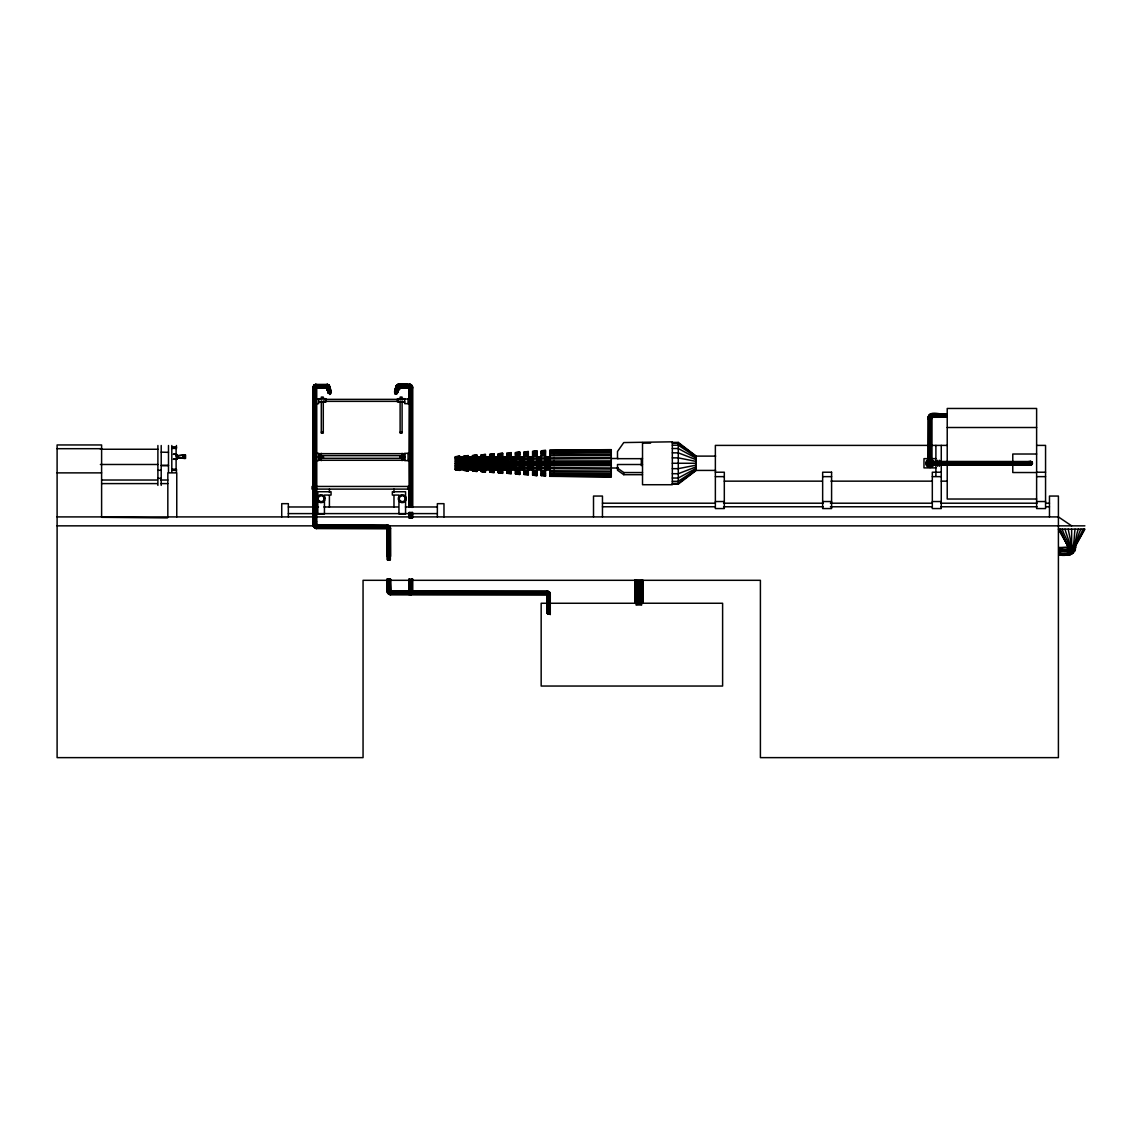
<?xml version="1.0" encoding="UTF-8"?>
<svg xmlns="http://www.w3.org/2000/svg" width="1142" height="1142" viewBox="0 0 1142 1142"><rect width="100%" height="100%" fill="white"/><g stroke="black" fill="none" stroke-linecap="round" stroke-linejoin="round"><path stroke-width="1.5" d="M313.607 387.595L314.393 385.254L329.381 385.996L327.754 387.909L313.051 387.937C312.48 385.839 318.432 387.695 315.734 387.937L315.734 524.963L316.634 525.848M330.495 390.478C333.907 394.076 325.37 394.061 328.396 390.907M396.217 385.782L396.659 387.495L396.374 385.611L397.53 384.54L399.886 385.682L397.93 390.778L399.7 386.21L412.476 386.596L409.264 387.738L409.136 398.644L409.064 387.709L412.39 387.481L411.177 384.711L408.636 385.254L409.978 384.369L412.148 385.782L410.834 387.766L397.987 387.88L399.3 386.681L396.745 385.454L395.061 389.465L395.831 390.364M394.804 392.777C397.844 382.941 398.744 400.699 394.647 390.907M331.009 392.605L330.98 390.721M331.066 390.907L330.609 392.134M394.732 390.721L394.675 392.448L394.932 390.578M395.004 392.948L394.818 391.349M389.279 559.851L389.279 528.532L388.152 526.59L315.492 525.62L315.306 387.937C318.518 380.843 314.906 391.963 317.076 385.254M388.694 525.648L316.42 525.077L316.391 387.937C317.119 385.825 312.066 385.311 313.293 387.937L313.408 525.82M316.591 387.595L316.634 528.532L390.607 528.532L390.607 556.382M394.889 392.206L395.218 390.478M387.024 591.185L547.461 591.228L548.545 592.313L547.204 594.811L390.607 594.697C383.569 593.669 388.523 583.248 387.095 578.994M387.923 559.851L387.481 527.761L316.634 527.647L314.036 525.648L313.95 387.937L314.65 384.883L316.834 384.883M326.926 384.426C332.351 385.582 323.2 390.121 329.296 387.01C328.939 384.055 323.714 384.183 329.339 385.611M396.531 385.297C400.899 381.871 417.401 384.697 409.578 387.88C413.361 387.866 411.805 383.584 408.879 384.883M313.779 385.582L313.565 386.681L314.535 384.711L316.434 384.997L317.062 386.653L315.734 387.937L328.496 387.438L329.481 390.55L327.383 389.907M329.481 390.55C332.55 383.683 318.832 385.04 315.734 387.937C319.132 387.181 313.936 382.442 313.45 386.353M395.246 393.105L395.075 391.578M412.476 386.596L412.662 387.937L398.387 387.937C401.028 388.523 397.487 381.685 395.889 386.596M549.017 614.025L549.017 595.353C545.334 595.596 548.76 592.298 547.104 591.727C549.987 589.629 550.515 596.952 546.818 594.254L390.607 594.24L387.652 591.97L387.552 578.994M395.103 392.134L395.603 390.45M313.122 522.708L313.579 524.435A1.784 1.784 0 0 1 313.122 522.708L313.579 521.908M931.587 462.01C930.587 463.124 932.029 467.749 928.146 463.267L928.203 417.301C929.802 409.264 942.264 415.988 947.218 413.775M931.487 464.166C929.873 466.721 928.018 462.353 930.13 461.539C933.414 461.968 926.747 460.754 928.332 463.738C929.031 466.321 933.485 463.652 929.774 464.994C927.333 464.266 929.317 459.998 931.272 462.01L931.215 417.158L947.218 416.773M1029.242 462.01C1033.067 462.481 1026.587 467.135 1031.768 464.166C1032.011 460.726 1027.686 460.426 1029.741 464.166C1026.986 466.578 1036.165 463.438 1030.669 461.482C1027.7 462.125 1031.925 460.754 1031.397 463.267C1031.726 464.78 1029.399 465.865 1028.942 464.166M1075.364 549.445L1075.636 545.719L1084.9 529.16L1058.862 529.16L1067.813 545.719L1069.726 555.083L1073.309 553.013L1075.364 549.445L1067.67 547.375L1071.653 554.284M546.818 594.268C547.889 596.795 551.943 593.597 549.402 592.013M1075.079 529.16C1073.294 539.952 1076.249 558.038 1058.777 552.4M328.539 393.248L329.353 392.306M327.326 384.369C332.936 385.625 323.586 389.294 328.653 387.68C333.907 384.726 315.706 383.726 316.391 387.88M330.224 390.15L330.566 389.279L329.281 389.051M330.481 394.176L329.567 394.447L330.238 394.061M547.418 594.782L549.445 595.21L550.159 593.012M929.046 461.311C927.09 457.628 935.598 462.367 929.474 460.569C925.234 463.124 932 455.758 931.201 461.111M395.389 392.12L396.017 390.478M313.322 387.481L313.322 386.41M395.546 393.248L395.418 391.792M315.734 384.369L314.25 384.997L314.079 386.653M314.849 528.061L316.634 524.963L313.536 526.747L313.236 525.862L316.634 524.963L315.706 528.418L313.051 524.963L387.024 525.02L389.565 526.005L390.607 528.532M387.952 525.077L387.024 528.532L316.634 528.289M395.703 392.134L396.474 390.578M1078.276 529.16C1074.194 539.766 1076.72 559.152 1058.777 553.356M395.089 389.679L395.974 386.41M395.346 389.137L397.288 384.883L411.463 384.997M395.632 389.051L397.93 384.483L399.7 386.21L397.973 387.88L411.32 387.809L411.334 507.148M398.23 390.692L397.33 389.279L399.486 384.883M397.744 389.465L399.729 385.254M398.087 389.679L399.586 385.768L412.034 385.996M398.43 390.55C403.183 387.909 395.018 384.283 396.731 387.309M395.874 393.348L396.274 392.12M397.173 393.248L396.916 390.721M313.265 386.81L313.565 385.782M329.181 385.297L314.964 384.597L313.75 386.396M314.25 386.61L315.278 384.483M395.917 386.81L396.431 385.582M396.06 387.052L396.845 386.153M399.058 387.823L399.415 387.01M931.601 464.166C929.888 467.421 929.145 459.798 931.458 462.01M1081.017 529.16C1074.793 539.395 1077.334 560.108 1058.777 554.184M316.391 524.064A1.784 1.784 0 0 1 315.734 524.72L316.634 523.164L315.734 521.623M397.93 399.857L397.93 400.856M1074.451 551.3L1075.236 549.402M396.217 393.419L398.016 391.977M396.659 392.448L397.33 390.907M316.705 387.481L316.134 386.039L314.093 385.454M412.39 387.481L411.705 387.01L411.762 507.391M1083.13 529.16L1075.093 545.719C1076.406 554.726 1065.315 556.468 1058.777 554.812M396.916 392.605L397.673 391.121M396.531 393.448L397.145 392.234M1084.443 529.16L1075.493 545.719L1075.493 547.375M397.102 392.777L397.916 391.349M396.802 393.419L397.516 392.206M177.61 456.914L176.282 459.312L175.111 459.312M397.216 392.948L398.073 391.578M327.783 389.907C327.283 391.62 331.765 389.665 329.51 389.251M327.697 391.977L331.037 391.121M397.031 393.348L397.816 392.12M397.102 384.897L396.931 387.081M399.415 387.309L411.477 386.61L412.105 387.595M397.23 393.105L398.101 391.792M396.374 385.611L397.93 384.483M177.61 457.185L176.282 459.084L173.456 459.084M177.61 457.414L176.282 459.312L177.61 457.999L177.61 455.43L176.282 454.116L173.456 454.116M1029.099 464.166C1032.397 467.82 1033.496 459.37 1029.399 462.01M412.662 592.07C404.211 590.7 415.203 590.971 411.762 592.041L411.762 578.708M412.419 591.956C408.379 591.485 409.164 590.885 412.59 592.113M175.111 454.345L177.61 455.658L176.282 454.116L176.282 459.084L177.61 457.771L176.282 459.312L177.61 456.6L176.282 456.6M177.61 457.742L176.282 459.312L177.61 457.428L184.89 458.256L182.906 457.685M547.389 592.213L548.66 591.57L550.273 593.469L550.273 614.624M314.107 527.49L316.634 524.963M388.08 593.712L390.607 591.185L390.55 578.994L390.607 594.754M931.201 419.457C933.913 417.03 926.319 416.859 929.046 418.158M328.382 391.178L328.496 391.992L330.495 391.349M313.722 385.611L328.425 384.883L330.481 389.907M316.862 387.167L328.668 387.052L329.881 390.364M398.33 384.54L396.431 389.051L397.93 389.907M399.5 387.167L411.748 387.709M398.115 399.215C395.575 402.398 402.469 402.412 404.082 401.499M672.324 484.137L678.277 484.137L696.163 470.418L715.649 470.418M696.163 470.176L678.277 483.423L672.324 483.423M696.163 469.462L678.277 481.339L672.324 481.339M931.201 418.814C933.171 416.188 925.405 417.472 929.046 419.656M387.509 592.969L390.607 591.185L389.679 594.639L388.851 594.225L390.607 591.185L387.152 592.113M412.419 592.07L409.136 591.527L412.419 592.041L412.419 578.708M696.163 468.334L678.277 478.027L672.324 478.027M410.863 507.148L410.863 387.937C406.866 388.094 413.789 387.695 411.248 384.897M931.201 462.01C924.178 461.268 933.771 465.907 937.682 463.267M547.104 591.727C551.886 591.285 546.547 595.696 547.66 595.21L547.66 613.868M324.87 401.313L325.613 400.357L324.87 399.4M411.334 594.697L409.978 594.411L411.334 594.582M696.163 466.85L678.277 473.702L672.324 473.702M931.201 418.086C932.943 416.559 925.948 417.544 929.046 418.957M177.61 455.615L184.89 454.944L184.89 458.484L177.61 457.828M177.61 455.844L184.89 455.001M182.906 455.972L184.89 455.23M316.134 384.426L314.378 387.937L314.464 525.534L316.634 527.204L387.695 527.39L388.351 559.851M316.52 384.597L314.849 387.937L314.906 525.42L316.634 526.747L387.923 526.99L388.822 528.532L388.822 559.851M314.193 386.153L313.993 526.491L316.634 528.004L387.295 528.075L387.552 559.851M397.188 384.711L398.786 384.426M399.158 384.597L397.987 385.582L397.33 389.279M696.163 465.122L678.277 468.663L672.324 468.663M472.531 470.989L472.531 465.208L468.249 465.208L468.249 470.989L463.952 470.404L463.952 466.764L459.669 466.764L459.669 470.404L455.373 469.805L455.373 456.729L459.669 456.143L459.669 459.769L463.952 459.769L463.952 456.143M455.373 456.886L459.669 456.3M463.952 456.3L468.249 455.544L468.249 461.325L472.531 461.325L472.531 455.544L476.828 454.959L476.828 461.325L481.125 461.325L481.125 454.959L485.407 454.373L485.407 463.01L489.704 463.01L489.704 454.373L494.001 453.774L494.001 463.01L498.283 463.01L498.283 453.774L502.58 453.188L502.58 463.01L506.862 463.01L506.862 453.188M472.531 455.701L476.828 455.116M481.125 455.116L485.407 454.53M489.704 454.53L494.001 453.931M498.283 453.931L502.58 453.345M506.862 453.345L511.159 452.589L511.159 463.01L515.456 463.01L515.456 452.589L519.738 452.004L519.738 463.01L524.035 463.01L524.035 452.004M515.456 452.746L519.738 452.161M524.035 452.161L528.332 451.418L528.332 463.01L532.615 463.01L532.615 451.418L536.911 450.819L536.911 463.01L541.194 463.01L541.194 450.819L545.491 450.233L545.491 463.01L549.787 463.01L549.787 450.233L611.284 449.648L611.284 476.899L549.787 476.314L549.787 463.524L545.491 463.524L545.491 476.314L541.194 475.557M532.615 451.575L536.911 450.976M549.787 450.391L611.284 449.791M319.632 399.072C328.197 396.103 327.383 404.953 319.317 401.499M398.444 399.072L403.768 399.072M319.974 455.986C317.248 456.6 321.045 459.512 320.931 456.714C318.175 454.388 326.384 456.415 322.629 457.971M400.771 455.986L399.771 456.986L400.771 457.971M1058.777 555.212L1069.726 555.083M455.373 457.028L459.669 456.472M455.373 457.485L459.669 456.928M463.952 456.472L468.249 455.915M468.249 456.372L459.669 456.886L463.952 456.729M472.531 455.915L476.828 455.373M472.531 456.372L476.828 455.829M481.125 455.373L485.407 454.816M481.125 455.829L485.407 455.273M489.704 454.816L494.001 454.273M489.704 455.273L494.001 454.73M498.283 454.273L502.58 453.717M498.283 454.73L502.58 454.173M506.862 453.717L511.159 453.174M506.862 454.173L511.159 453.631M515.456 453.174L519.738 452.617M515.456 453.631L519.738 453.074M524.035 452.617L528.332 452.061M524.035 453.074L528.332 452.517M532.615 452.061L536.911 451.518M532.615 452.517L536.911 451.975M541.194 451.518L545.491 450.962M541.194 451.975L545.491 451.418M549.787 450.962L611.284 450.419M549.787 451.418L611.284 450.876M455.373 457.742L459.669 457.271M463.952 457.271L476.828 456.315M455.373 458.47L459.669 457.985M463.952 457.985L481.125 456.886L476.828 456.729M481.125 456.315L485.407 455.844M489.704 455.844L494.001 455.373M481.125 457.043L485.407 456.572M498.283 455.373L502.58 454.901M489.704 456.572L494.001 456.101M506.862 454.901L511.159 454.43M498.283 456.101L502.58 455.629M515.456 454.43L519.738 453.959M506.862 455.629L511.159 455.158M524.035 453.959L528.332 453.488M515.456 455.158L519.738 454.687M532.615 453.488L536.911 453.003M524.035 454.687L528.332 454.202M541.194 453.003L545.491 452.532M532.615 454.202L536.911 453.731M549.787 452.532L611.284 452.061M541.194 453.731L545.491 453.26M549.787 453.26L611.284 452.789M182.906 456.343L184.89 456.172M455.373 458.827L468.249 458.099M472.531 458.099L485.407 457.385M455.373 459.769L459.669 459.412M463.952 459.412L468.249 459.055M489.704 457.385L502.58 456.657M472.531 459.055L494.001 457.956M506.862 456.657L511.159 456.286M515.456 456.286L519.738 455.929M498.283 457.956L511.159 457.243M524.035 455.929L528.332 455.558M532.615 455.558L536.911 455.201M515.456 457.243L528.332 456.514M541.194 455.201L545.491 454.844M549.787 454.844L611.284 454.473M532.615 456.514L536.911 456.143M541.194 456.143L545.491 455.786M549.787 455.786L611.284 455.415M396.945 392.006L397.644 391.677L396.774 390.878M328.453 386.182L329.653 387.052M455.373 460.226L459.669 459.998L459.669 461.325L463.952 461.325L463.952 459.998L476.828 459.541M481.125 459.541L485.407 459.312M489.704 459.312L494.001 459.084M455.373 461.325L459.669 461.097M498.283 459.084L502.58 458.856M463.952 461.097L468.249 460.868M506.862 458.856L511.159 458.627M472.531 460.868L476.828 460.64M515.456 458.627L528.332 458.17M481.125 460.64L485.407 460.412M489.704 460.412L502.58 459.955M532.615 458.17L536.911 457.942M541.194 457.942L611.284 457.485M506.862 459.955L511.159 459.726M515.456 459.726L519.738 459.498M524.035 459.498L528.332 459.27M532.615 459.27L536.911 459.041M541.194 459.041L611.284 458.584M455.373 461.825L468.249 461.668L468.249 463.01L472.531 463.01L472.531 461.668L476.828 461.596L476.828 463.01L481.125 463.01L481.125 461.596L485.407 461.511M489.704 461.511L494.001 461.439M498.283 461.439L502.58 461.368M506.862 461.368L528.332 461.125M532.615 461.125L536.911 461.054M541.194 461.054L545.491 460.968M549.787 460.968L611.284 460.897M455.373 463.01L459.669 462.938M463.952 462.938L468.249 462.853M472.531 462.853L476.828 462.781M481.125 462.781L485.407 462.696M489.704 462.696L494.001 462.624M498.283 462.624L502.58 462.539M506.862 462.539L511.159 462.467M515.456 462.467L519.738 462.382M524.035 462.382L528.332 462.31M532.615 462.31L536.911 462.239M541.194 462.239L545.491 462.153M549.787 462.153L611.284 462.082M315.335 384.426L327.725 384.426M397.987 384.426L410.378 384.426M397.045 385.254L411.32 385.254L412.448 386.81M315.335 387.88L328.097 387.695L329.039 390.692M321.302 397.045L323.286 397.045M400.114 397.045L402.098 397.045M320.645 398.372L323.957 398.372M399.443 398.372L402.755 398.372M315.335 399.029L318.647 399.029M404.739 399.029L409.707 399.029M325.684 399.357L397.716 399.357M325.684 401.356L397.716 401.356M318.647 402.013L325.941 402.013L325.941 398.701L318.647 398.701L318.647 403.668L315.335 403.668M404.739 402.013L397.459 402.013L397.459 398.701L404.739 398.701L404.739 403.668L409.707 403.668M947.218 413.961L930.858 414.075L928.503 416.43L928.389 462.382L937.682 462.382M947.218 414.246L931.729 414.246L928.774 416.502L928.674 462.01L937.682 462.01M947.218 414.617L931.729 414.617L929.131 416.602L929.046 461.725L937.682 461.725M947.218 415.046L931.729 415.046L929.545 416.716L929.474 461.539M947.218 415.502L931.729 415.502L930.002 416.83L929.931 461.482M947.218 415.973L931.729 415.973L930.444 416.958L930.402 461.539M947.218 416.402L930.858 417.058L930.83 461.725M947.218 417.058L931.515 417.173L931.487 462.382M928.146 417.301L947.218 417.23M947.218 427.508L1036.622 427.508M321.302 432.147L323.286 432.147M400.114 432.147L402.098 432.147M672.324 442.411L678.277 442.411L696.163 456.115L715.649 456.115M643.417 443.139L650.569 443.139M672.324 443.125L678.277 443.125L696.163 456.357M672.324 445.209L678.277 445.209L696.163 457.071M947.218 445.394L715.363 445.394L715.363 508.561L724.313 508.561L724.313 472.217L715.363 472.217M1036.622 445.394L1045.558 445.394L1045.558 508.561L1036.622 508.561L1036.622 408.465L947.218 408.465L947.218 461.725M171.8 447.164L176.439 447.164M171.8 447.393L176.439 447.393M171.8 448.164L176.439 448.164M171.8 448.392L176.439 448.392L176.439 445.508M672.324 448.52L678.277 448.52L696.163 458.213M57.1 448.692L101.609 448.692M100.382 449.249L157.896 449.249M161.208 452.132L168.488 452.36M672.324 452.846L678.277 452.846L696.163 459.698M315.335 453.331L318.647 453.331L318.647 460.626L315.335 460.626M409.707 453.331L404.739 453.331L404.739 460.626L409.707 460.626M318.647 453.674L404.739 453.674M1036.622 454.016L1012.783 454.016L1012.783 472.531L1036.622 472.531M173.456 454.345L174.283 454.345M318.647 454.659L321.302 454.659M402.098 454.659L404.739 454.659M320.417 455.658L402.983 455.658M182.906 456.6L184.89 456.6M489.704 456.729L485.407 456.729L489.704 457.028M494.001 456.729L498.283 456.729M502.58 456.729L506.862 456.729M515.456 456.729L511.159 456.729L515.456 457.028M528.332 456.729L532.615 456.729M536.911 456.729L541.194 456.729M545.491 456.729L549.787 456.729M468.249 457.028L472.531 456.886M502.58 457.028L506.862 457.028M519.738 457.028L524.035 457.028M528.332 457.028L532.615 457.028M536.911 457.028L541.194 457.028M545.491 457.028L549.787 457.028M459.669 457.485L463.952 457.485M476.828 457.485L481.125 457.485M485.407 457.485L489.704 457.485M494.001 457.485L498.283 457.485M511.159 457.485L515.456 457.485M519.738 457.485L524.035 457.485M528.332 457.485L532.615 457.485M536.911 457.485L541.194 457.485M545.491 457.485L549.787 457.485M459.669 457.742L463.952 457.742M468.249 457.742L472.531 457.742M485.407 457.742L489.704 457.742M494.001 457.742L498.283 457.742M502.58 457.742L506.862 457.742M511.159 457.742L515.456 457.742M519.738 457.742L524.035 457.742M528.332 457.742L532.615 457.742M536.911 457.742L541.194 457.742M672.324 457.871L678.277 457.871L696.163 461.425M320.417 458.299L402.983 458.299M468.249 458.47L472.531 458.47M476.828 458.47L481.125 458.47M494.001 458.47L498.283 458.47M502.58 458.47L506.862 458.47M511.159 458.47L515.456 458.47M528.332 458.47L532.615 458.47M536.911 458.47L541.194 458.47M545.491 458.47L549.787 458.47M611.227 458.499L618.307 458.499M642.518 458.67L617.494 458.67L617.494 451.518L623.746 442.568L672.324 441.811L672.324 484.722L642.518 484.722L642.518 442.539M935.898 458.641L923.978 458.641L923.978 467.892L935.898 467.892M459.669 458.827L463.952 458.827M468.249 458.827L472.531 458.827M485.407 458.827L489.704 458.827M494.001 458.827L498.283 458.827M502.58 458.827L506.862 458.827M511.159 458.827L515.456 458.827M519.738 458.827L524.035 458.827M528.332 458.827L532.615 458.827M536.911 458.827L541.194 458.827M173.456 459.312L174.283 459.312M318.647 459.298L321.302 459.298M402.098 459.298L404.739 459.298M476.828 459.769L481.125 459.769M485.407 459.769L489.704 459.769M494.001 459.769L498.283 459.769M502.58 459.769L506.862 459.769M511.159 459.769L515.456 459.769M519.738 459.769L524.035 459.769M528.332 459.769L532.615 459.769M536.911 459.769L541.194 459.769M545.491 459.769L549.787 459.769M318.647 460.283L404.739 460.283M459.669 460.226L463.952 460.226M468.249 460.226L472.531 460.226M476.828 460.226L481.125 460.226M485.407 460.226L489.704 460.226M502.58 460.226L506.862 460.226M511.159 460.226L515.456 460.226M519.738 460.226L524.035 460.226M528.332 460.226L532.615 460.226M536.911 460.226L541.194 460.226M545.491 460.226L549.787 460.226M485.407 461.325L489.704 461.325M494.001 461.325L498.283 461.325M502.58 461.325L506.862 461.325M528.332 461.325L532.615 461.325M536.911 461.325L541.194 461.325M545.491 461.325L549.787 461.325M928.146 461.482L937.682 461.482M939.466 461.482L1031.126 461.539M468.249 461.825L472.531 461.825M476.828 461.825L481.125 461.825M485.407 461.825L489.704 461.825M494.001 461.825L498.283 461.825M502.58 461.825L506.862 461.825M511.159 461.825L515.456 461.825M519.738 461.825L524.035 461.825M528.332 461.825L532.615 461.825M536.911 461.825L541.194 461.825M545.491 461.825L549.787 461.825M939.466 461.725L1031.554 461.725M939.466 462.01L1031.925 462.01M939.466 462.382L1032.211 462.382M928.203 462.81L937.682 462.81M939.466 462.81L1032.397 462.81M455.373 463.295L611.284 463.238M672.324 463.267L696.163 463.267M939.466 463.267L1032.454 463.267M455.373 463.524L468.249 463.681M928.203 463.738L937.682 463.738M939.466 463.738L1032.397 463.738M928.389 464.166L937.682 464.166M939.466 464.166L1032.211 464.166M100.382 464.48L157.896 464.48M469.548 464.48L457.143 464.48L472.531 464.708M485.493 464.48L473.088 464.48L524.035 464.708M489.033 464.48L494.358 464.48M497.898 464.48L503.208 464.48M506.748 464.48L520.923 464.48M549.787 464.38L611.284 464.466M528.332 464.708L532.615 464.708M536.911 464.708L541.194 464.708M545.491 464.708L549.787 464.708M642.518 464.508L617.494 464.508L617.494 470.218L623.746 474.687L642.518 474.687M928.674 464.537L937.682 464.537M939.466 464.537L1031.925 464.537M929.046 464.823L937.682 464.823M939.466 464.823L1031.554 464.823M485.407 465.208L489.704 465.208M519.738 465.208L524.035 465.208M528.332 465.208L532.615 465.208M536.911 465.208L541.194 465.208M545.491 465.208L549.787 465.208M929.474 464.994L937.682 464.994M939.466 464.994L1031.126 464.994M161.208 465.379L168.488 465.379M161.208 465.608L168.488 465.608M455.373 465.636L464.237 465.679M467.777 465.679L473.088 465.636M476.628 465.636L481.953 465.679M485.493 465.636L490.803 465.679M494.358 465.679L497.898 465.636M501.438 465.679L506.748 465.636M510.303 465.679L515.613 465.636M519.153 465.679L524.478 465.636M528.018 465.679L533.328 465.636M536.868 465.679L542.193 465.636M545.733 465.636L549.273 465.679M549.787 465.565L611.284 465.65M459.669 466.307L463.952 466.307M468.249 466.307L472.531 466.307M476.828 466.307L481.125 466.307M485.407 466.307L489.704 466.307M494.001 466.307L498.283 466.307M502.58 466.307L506.862 466.307M511.159 466.307L515.456 466.307M519.738 466.307L524.035 466.307M528.332 466.307L532.615 466.307M536.911 466.307L541.194 466.307M545.491 466.307L549.787 466.307M476.828 466.764L481.125 466.764M485.407 466.764L489.704 466.764M494.001 466.764L498.283 466.764M502.58 466.764L506.862 466.764M519.738 466.764L524.035 466.764M528.332 466.764L532.615 466.764M536.911 466.764L541.194 466.764M545.491 466.764L549.787 466.764M459.669 467.706L463.952 467.706M468.249 467.706L472.531 467.706M476.828 467.706L481.125 467.706M485.407 467.706L489.704 467.706M494.001 467.706L498.283 467.706M511.159 467.706L515.456 467.706M519.738 467.706L524.035 467.706M528.332 467.706L532.615 467.706M536.911 467.706L541.194 467.706M541.194 467.492L618.307 468.034M468.249 468.077L472.531 468.077M476.828 468.077L481.125 468.077M485.407 468.077L489.704 468.077M494.001 468.077L498.283 468.077M502.58 468.077L506.862 468.077M511.159 468.077L515.456 468.077M519.738 468.077L524.035 468.077M528.332 468.077L532.615 468.077M536.911 468.077L541.194 468.077M545.491 468.077L549.787 468.077M459.669 468.805L463.952 468.805M468.249 468.805L472.531 468.805M485.407 468.805L489.704 468.805M494.001 468.805L498.283 468.805M502.58 468.805L506.862 468.805M511.159 468.805L515.456 468.805M519.738 468.805L524.035 468.805M528.332 468.805L532.615 468.805M536.911 468.805L541.194 468.805M459.669 469.062L463.952 469.062M468.249 469.062L472.531 469.062M476.828 469.062L481.125 469.062M494.001 469.062L498.283 469.062M502.58 469.062L506.862 469.062M511.159 469.062L515.456 469.062M519.738 469.062L524.035 469.062M528.332 469.062L532.615 469.062M536.911 469.062L541.194 469.062M545.491 469.062L549.787 469.062M541.194 468.591L611.284 469.048M171.8 469.348L176.439 469.348L176.439 472.231M171.8 469.576L176.439 469.576M463.952 469.519L455.373 469.062M468.249 469.647L472.531 469.647M476.828 469.647L485.407 469.962M485.407 469.519L489.704 469.519M494.001 469.647L511.159 470.247M502.58 469.647L506.862 469.519M511.159 469.647L515.456 469.519M519.738 469.519L528.332 470.033M528.332 469.647L532.615 469.519M536.911 469.519L541.194 469.519M545.491 469.647L549.787 469.519M459.669 469.805L463.952 469.805M476.828 469.805L481.125 469.805M485.407 469.805L489.704 469.805M494.001 469.805L498.283 469.805M511.159 469.805L515.456 469.805M519.738 469.805L524.035 469.805M528.332 469.805L532.615 469.805M536.911 469.805L541.194 469.805M545.491 469.805L549.787 469.805M174.612 470.019L176.111 470.019M157.896 470.29L161.208 470.29M171.8 470.347L176.439 470.347M549.787 470.761L611.284 471.118M549.787 471.703L611.284 472.06M941.265 472.217L932.315 472.217L932.315 508.561L941.265 508.561L941.265 464.808M1036.622 472.217L1045.558 472.217M617.494 468.077L623.746 472.545L642.518 472.545M57.1 472.874L101.609 472.874M549.787 473.273L611.284 473.744M549.787 474.001L611.284 474.472M549.787 475.115L611.284 475.672M549.787 475.572L611.284 476.128M549.787 476.157L611.284 476.742M715.363 476.642L724.313 476.642M822.654 476.642L831.59 476.642M932.315 476.642L941.265 476.642M1036.622 476.642L1045.558 476.642M157.896 478.355L161.208 478.355M101.609 480.025L157.368 480.025M160.851 480.025L167.831 480.025M724.256 481.153L822.069 481.153M830.962 481.153L932.343 481.153M941.265 481.153L947.218 481.153M101.609 483.594L157.368 483.594M160.851 483.594L167.831 483.594M313.322 486.449L312.051 486.449L312.037 489.104L313.322 489.104M315.335 486.449L411.334 486.449M315.335 489.104L411.334 489.104M1036.622 499.025L947.218 499.025L947.218 464.808M715.363 501.538L724.313 501.538M822.654 501.538L831.59 501.538M932.315 501.538L941.265 501.538M1036.622 501.538L1045.558 501.538M602.462 503.208L714.649 503.208M723.557 503.208L823.296 503.208M830.42 503.208L931.929 503.208M940.837 503.208L1037.007 503.208M1045.915 503.208L1049.469 503.208M602.462 506.777L714.649 506.777M723.557 506.777L823.296 506.777M830.42 506.777L931.929 506.777M940.837 506.777L1037.007 506.777M1045.915 506.777L1049.469 506.777M288.355 506.977L318.504 506.977M323.828 506.977L398.33 506.977M405.424 506.977L437.357 506.977M288.355 513.6L437.357 513.6M57.1 516.912L1058.406 516.912L1071.653 525.848M315.734 521.38L316.634 521.38M57.1 525.848L1084.9 525.848M1058.406 529.16L1067.684 545.719L1075.636 545.719M1058.777 547.503L1075.636 547.375M1058.777 547.903L1068.198 547.375L1060.19 529.16M1058.777 548.545C1077.648 553.97 1064.373 537.754 1062.288 529.16M1058.777 549.373C1076.949 554.726 1067.256 538.653 1065.029 529.16M1058.777 550.33C1076.335 555.711 1069.911 539.395 1068.227 529.16M1058.777 551.358C1062.631 550.915 1071.082 553.585 1071.653 547.375L1071.653 529.16M546.761 591.428L390.378 591.242M642.689 580.179L642.689 603.233L722.615 603.262L722.615 686.042L541.165 686.042L541.165 603.262L634.866 603.262L634.866 580.193M101.638 517.312L167.56 517.897M532.615 464.223L536.911 464.309M541.194 464.309L545.491 464.38M506.862 463.995L511.159 464.08M515.456 464.08L519.738 464.152M524.035 464.152L528.332 464.223M481.125 463.766L485.407 463.838M489.704 463.838L494.001 463.923M498.283 463.923L502.58 463.995M472.531 463.681L476.828 463.766M532.615 465.408L536.911 465.493M541.194 465.493L545.491 465.565M519.738 465.336L489.704 465.022M524.035 465.336L528.332 465.408M485.407 465.022L481.125 464.951L481.125 463.524L476.828 463.524L476.828 464.951L472.531 464.865L472.531 463.524L463.952 464.794L463.952 463.524M455.373 464.708L459.669 464.794L459.669 463.524M532.615 467.264L536.911 467.492M524.035 467.035L528.332 467.264M519.738 467.035L506.862 466.578M498.283 466.35L502.58 466.578M489.704 466.122L494.001 466.35M532.615 468.363L536.911 468.591M481.125 465.893L485.407 466.122M524.035 468.134L528.332 468.363M472.531 465.665L476.828 465.893M515.456 467.906L519.738 468.134M463.952 465.436L468.249 465.665M511.159 467.906L498.283 467.449M455.373 465.208L459.669 465.436M489.704 467.221L494.001 467.449M481.125 466.992L485.407 467.221M476.828 466.992L463.952 466.536L463.952 465.208L459.669 465.208L459.669 466.536L455.373 466.307M547.675 591.77L390.607 591.699L390.079 578.994M548.545 614.082L548.545 595.41L547.218 594.554L389.736 594.411M411.52 386.153L412.419 387.937L412.419 507.391M541.194 470.39L545.491 470.761M532.615 470.033L536.911 470.39M541.194 471.332L545.491 471.703M515.456 469.305L519.738 469.662M506.862 468.934L511.159 469.305M532.615 470.975L536.911 471.332M524.035 470.618L528.332 470.975M498.283 468.577L502.58 468.934M489.704 468.22L494.001 468.577M515.456 470.247L519.738 470.618M481.125 467.849L485.407 468.22M472.531 467.492L476.828 467.849M494.001 469.519L472.531 468.434M463.952 467.121L468.249 467.492M455.373 466.764L459.669 467.121M468.249 468.434L455.373 467.706M182.906 456.857L184.89 457.028M541.194 472.802L545.491 473.273M532.615 472.331L536.911 472.802M541.194 473.53L545.491 474.001M524.035 471.86L528.332 472.331M532.615 473.059L536.911 473.53M515.456 471.389L519.738 471.86M524.035 472.588L528.332 473.059M506.862 470.918L511.159 471.389M498.283 470.447L502.58 470.918M515.456 472.117L519.738 472.588M489.704 469.962L494.001 470.447M506.862 471.632L511.159 472.117M498.283 471.161L502.58 471.632M489.704 470.69L494.001 471.161M472.531 469.019L476.828 469.49M481.125 470.218L485.407 470.69M463.952 468.548L468.249 469.019M476.828 470.218L463.952 469.276M455.373 468.077L459.669 468.548M455.373 468.805L459.669 469.276M389.707 578.994L389.707 591.185L390.607 592.07L549.017 592.37L550.101 593.083L550.101 613.311M541.194 474.572L545.491 475.115M532.615 474.016L536.911 474.572M541.194 475.029L545.491 475.572M532.615 474.472L536.911 475.029M524.035 473.473L528.332 474.016M515.456 472.916L519.738 473.473M524.035 473.916L528.332 474.472M506.862 472.36L511.159 472.916M515.456 473.373L519.738 473.916M506.862 472.817L511.159 473.373M498.283 471.817L502.58 472.36M498.283 472.274L502.58 472.817M489.704 471.261L494.001 471.817M481.125 470.718L485.407 471.261M489.704 471.717L494.001 472.274M472.531 470.161L476.828 470.718M481.125 471.175L485.407 471.717M472.531 470.618L476.828 471.175M463.952 469.605L468.249 470.161M463.952 470.061L468.249 470.618M455.373 469.519L459.669 470.061M387.024 525.848L388.922 526.633L389.707 528.532L389.707 559.851M387.024 528.289L387.266 559.851M532.615 474.972L536.911 475.557M515.456 473.787L519.738 474.373L519.738 463.524L524.035 463.524L524.035 474.53L528.332 475.129L528.332 463.524L532.615 463.524L532.615 475.129L536.911 475.714L536.911 463.524L541.194 463.524L541.194 475.714M519.738 474.53L515.456 473.944L515.456 463.524L511.159 463.524L511.159 473.944L506.862 473.202M489.704 472.017L494.001 472.759L494.001 463.524L498.283 463.524L498.283 472.759L502.58 473.202M498.283 472.759L502.58 473.359L502.58 463.524L506.862 463.524L506.862 473.359M481.125 471.418L485.407 472.017M472.531 470.832L476.828 471.575L476.828 465.208L481.125 465.208L481.125 471.575L485.407 472.174L485.407 463.524L489.704 463.524L489.704 472.174M463.952 470.247L468.249 470.832M455.373 469.647L459.669 470.247M326.555 387.695L328.154 390.807M182.906 457.1L184.89 457.428M396.445 390.778L395.161 390.878L395.66 391.677M547.346 591.285L548.431 591.642M547.218 591.456L549.802 592.584L550.273 594.268M409.978 384.369L411.177 384.711M409.578 384.426L410.82 385.454M409.207 384.597L410.378 385.582M326.555 384.597L327.74 385.582M326.227 384.883L328.611 384.897L329.253 386.182M928.275 416.373L931.729 417.301L930.801 413.847M182.906 457.571L184.89 458.199M184.89 458.427L182.906 457.785L182.906 455.615M548.545 592.313L549.859 592.969M315.763 528.175L313.75 526.619M395.717 394.133L394.904 394.047L396.017 394.133M928.632 415.502L931.729 417.301L929.931 414.203M1074.565 551.358L1067.67 547.375L1073.309 553.013M548.66 591.57L549.645 592.255M548.36 591.57L549.017 592.37M547.389 594.882L548.089 614.025M388.937 594.068L387.266 591.185L387.266 578.994M410.435 384.483L411.234 385.411M327.797 384.483L328.882 386.153M329.381 385.996L317.233 385.682L316.148 387.352L316.12 525.092L388.551 525.891L390.079 528.532L390.079 559.851M929.188 414.76L931.729 417.301M547.289 594.953L547.004 613.311M177.61 456.829L176.282 454.116L177.61 455.815M550.159 593.811L546.761 592.512L390.607 592.512L389.279 591.185L389.279 578.994M176.282 454.116L177.61 456.001M327.611 391.792L328.482 393.105M411.591 385.054L412.562 387.352M327.897 392.12L328.682 393.348M327.654 391.578L328.496 392.948M176.282 454.345L177.61 456.529M328.197 392.206L328.91 393.419M327.797 391.349L328.611 392.777M328.568 392.234L329.181 393.448M328.996 392.206L329.496 393.419M329.496 385.782L329.795 386.81M329.453 392.12L329.838 393.348M329.738 386.41L330.623 389.679M327.754 387.909L328.582 390.778M326.955 387.909L327.783 390.778M326.555 387.052L327.483 390.692M326.412 387.281L327.283 390.55M550.101 594.639L546.761 592.969L390.607 592.969L388.822 591.185L388.822 578.994M549.445 592.527L546.761 591.242L546.761 612.526M329.895 391.977L330.166 393.248M390.25 527.675L390.364 559.851M330.295 391.792L330.466 393.105M412.076 387.024L412.134 507.391M330.638 391.578L330.723 392.948M330.795 390.578L330.823 392.206M394.675 391.121L394.704 392.605M330.894 391.349L330.909 392.777M1067.684 545.719L1067.67 555.355M1049.469 516.912L1049.469 496.056L1058.406 496.056L1058.406 757.631L760.401 757.631L760.401 580.307L363.056 580.307L363.056 757.631L57.1 757.631L57.1 444.952L101.609 444.952L101.609 516.912M1028.871 461.482L1028.871 465.051M941.265 445.394L941.265 461.725M939.466 460.283L939.466 466.25M937.682 460.283L937.682 466.25M935.898 445.394L935.898 461.725M935.898 464.808L935.898 475.914M931.729 413.718L931.729 465.051M696.163 456.115L696.163 470.418M678.277 442.411L678.277 484.137M642.818 580.193L642.818 603.262M642.289 580.179L642.289 603.233M641.661 580.179L641.661 605.003M641.333 458.499L641.333 465.65M640.833 580.179L640.848 605.003M639.877 580.179L639.877 605.003M638.849 580.179L638.849 605.003M637.821 580.179L637.821 605.003M636.865 580.179L636.865 605.003M636.037 580.179L636.037 605.003M635.409 580.179L635.409 603.233M635.009 580.179L634.995 603.233M623.746 472.545L623.746 474.687M602.462 516.912L602.462 496.056L593.512 496.056L593.512 516.912M554.07 452.061L554.07 452.789M554.07 454.473L554.07 455.415M554.07 457.485L554.07 458.584M554.07 460.897L554.07 462.082M554.07 464.466L554.07 465.65M554.07 467.949L554.07 469.048M554.07 471.118L554.07 472.06M554.07 473.744L554.07 474.472M549.816 613.625L549.816 594.953L548.288 593.64L390.607 593.426L388.437 591.77L388.351 578.994M549.445 613.868L549.445 595.21L548.103 594.04L390.607 593.869L388.009 591.87L387.923 578.994M547.289 594.468L547.289 613.625M463.952 461.753L463.952 463.01L459.669 463.01L459.669 461.753M443.981 516.912L443.981 503.665L437.357 503.665L437.357 516.912M412.59 387.937L412.59 507.148M412.59 512.487L412.59 517.826M412.59 578.98L412.59 592.313M412.419 512.487L412.419 518.083M412.134 512.487L412.134 518.083M412.134 578.708L412.134 591.97M411.762 512.487L411.762 518.083M411.334 512.487L411.334 517.826M411.334 578.98L411.334 591.185M410.863 512.487L410.863 517.826M410.863 578.98L410.863 591.185M410.406 387.937L410.406 507.148M410.406 512.487L410.406 517.826M409.978 387.937L409.978 507.148M409.978 512.487L409.978 517.826M409.607 387.937L409.607 507.148M409.607 512.487L409.607 517.826M409.321 402.17L409.136 453.774M409.136 459.113L409.321 507.391M409.321 512.487L409.136 518.083M409.321 578.708L409.136 592.313M409.079 487.577L409.079 507.148M409.079 512.487L409.079 517.826M409.079 578.98L409.079 594.754M408.051 399.029L408.051 403.668M408.051 453.331L408.051 460.626M408.051 486.449L408.051 489.104M405.567 500.396L405.567 513.929L398.943 513.929L398.943 495.057L392.334 495.057L392.334 491.745L405.567 491.745L405.567 498.697A3.312 3.312 0 0 0 403.911 495.828M402.098 400.771L402.098 433.132L400.114 433.132L400.114 400.771M402.098 453.331L402.098 460.626M401.099 432.147L401.099 433.132M393.976 489.104L393.976 492.402M393.976 495.714L393.976 507.305M387.024 524.963L387.095 556.382M329.41 489.104L329.41 492.402M329.41 495.714L329.41 507.305M324.442 500.396L324.442 513.929L317.819 513.929L317.819 491.745L331.066 491.745L331.066 495.057L324.442 495.057L324.442 498.697A3.312 3.312 0 0 0 324 497.041M323.286 400.771L323.286 433.132L321.302 433.132L321.302 400.771M322.301 432.147L322.301 433.132M321.302 453.331L321.302 460.626M313.122 387.937L313.122 524.963M288.355 516.912L288.355 503.665L281.731 503.665L281.731 516.912M185.561 454.944L185.561 458.484M176.767 516.912L176.767 472.874L167.831 472.874L167.831 516.912M176.111 448.164L176.111 455.458M176.111 458.756L176.111 469.576M171.8 445.508L171.8 472.231M168.488 445.508L168.488 472.231M161.208 445.508L161.208 485.393M157.896 445.508L157.896 485.393M933.97 464.351A4.168 4.168 0 0 1 926.99 466.222A4.168 4.168 0 0 1 928.86 459.241M931.016 459.241A4.168 4.168 0 0 1 933.97 462.196M933.385 464.194A3.583 3.583 0 0 1 927.404 465.793A3.583 3.583 0 0 1 929.003 459.812M931.729 460.169A3.583 3.583 0 0 1 933.385 462.339M932 464.466A2.384 2.384 0 0 1 928.246 464.951A2.384 2.384 0 0 1 928.746 461.211M931.13 461.211A2.384 2.384 0 0 1 932 462.082M405.453 499.554A3.312 3.312 0 0 1 404.596 501.038M399.058 499.554A3.312 3.312 0 0 1 399.058 497.841M399.386 497.041A3.312 3.312 0 0 1 401.399 495.5M324.328 499.554A3.312 3.312 0 0 1 324 500.353M317.933 499.554A3.312 3.312 0 0 1 317.933 497.841M318.275 497.041A3.312 3.312 0 0 1 320.274 495.5M322.786 495.828A3.312 3.312 0 0 1 323.471 496.356M402.455 456.714C403.683 460.512 405.41 454.045 402.455 456.714M329.124 392.862L330.395 392.62L329.124 392.862M395.346 392.548L396.602 392.948L395.418 392.491M388.822 525.434L387.024 528.532L390.478 527.604L390.079 526.776L387.024 528.532L389.565 526.005L388.78 525.491M184.89 455.658L182.906 456.129L184.89 455.772M831.59 472.217L822.654 472.217L822.654 508.561L831.59 508.561L831.59 472.217M316.634 528.475L315.72 528.346L316.634 528.532M184.89 457.657L182.906 457.328L184.89 457.771M400.771 501.281A2.983 2.983 0 0 0 405.239 498.697A2.983 2.983 0 0 0 400.771 496.113A2.983 2.983 0 0 0 400.771 501.281M319.646 501.281A2.983 2.983 0 0 0 324.114 498.697A2.983 2.983 0 0 0 319.646 496.113A2.983 2.983 0 0 0 319.646 501.281M402.598 458.413A1.656 1.656 0 0 0 405.082 456.986A1.656 1.656 0 0 0 402.598 455.544A1.656 1.656 0 0 0 402.598 458.413M319.146 458.413A1.656 1.656 0 0 0 321.63 456.986A1.656 1.656 0 0 0 319.146 455.544A1.656 1.656 0 0 0 319.146 458.413M400.271 502.137A3.968 3.968 0 0 0 406.238 498.697A3.968 3.968 0 0 0 400.271 495.257A3.968 3.968 0 0 0 400.271 502.137M319.146 502.137A3.968 3.968 0 0 0 325.113 498.697A3.968 3.968 0 0 0 319.146 495.257A3.968 3.968 0 0 0 319.146 502.137"/></g></svg>
